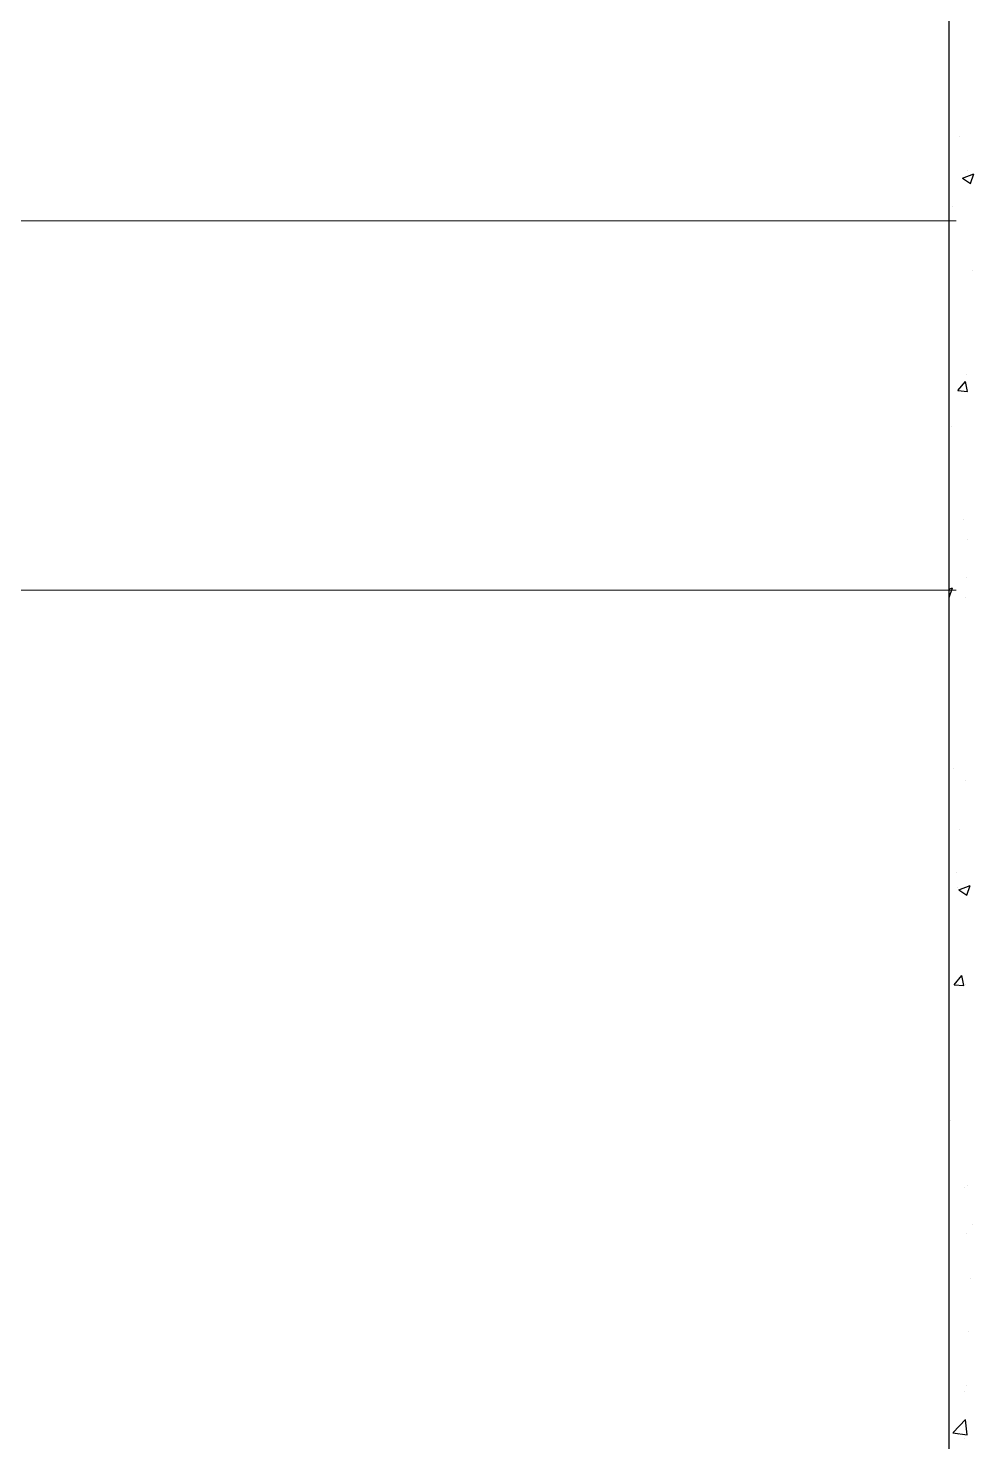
# Model space of a CAD drawing. Header units: millimetres. Extents: x 331487 to 517269, y 198509 to 399936.
# Drawn here: x 419372 to 419961, y 386729 to 387609 of the extents above; entities that cross this region are included whole.
import ezdxf

# ---------------------------------------------------------------- set-up
doc = ezdxf.new("R2010")
doc.units = ezdxf.units.MM
doc.header["$MEASUREMENT"] = 0
doc.layers.add('BEAM', color=1, linetype='Continuous', lineweight=5)
doc.layers.add('COLUMN', color=6, linetype='Continuous')

msp = doc.modelspace()

# ---------------------------------------------------------------- linework, layer by layer
at = {"layer": 'BEAM', "ltscale": 750}
for p, q in [((414895.13, 387489.03), (419950.13, 387489.03)), ((414895.13, 387259.03), (419950.13, 387259.03))]:
    msp.add_line(p, q, dxfattribs=at)
at = {"layer": 'COLUMN'}
msp.add_line((419945.71, 399936.48), (419945.71, 381283.05), dxfattribs=at)
at = {"layer": 'COLUMN', "color": 2, "linetype": 'Continuous'}
for p, q in [((419946.13, 387562.35), (419946.13, 387562.35)), ((419952.47, 387541.57), (419952.47, 387541.57)), ((419954.14, 387515.55), (419961.15, 387518.24)), ((419954.14, 387515.55), (419959.12, 387512.2)), ((419957.08, 387520.22), (419957.08, 387520.22)), ((419959.11, 387512.2), (419961.14, 387518.24)), ((419947.74, 387497.82), (419947.74, 387497.82)), ((419960.14, 387458.17), (419960.14, 387458.17)), ((419956.78, 387393.59), (419956.78, 387393.59)), ((419951.28, 387383.27), (419956.1, 387389.01)), ((419951.28, 387383.27), (419957.25, 387382.74)), ((419957.25, 387382.73), (419956.09, 387389)), ((419947, 387360.96), (419947, 387360.96)), ((419954.68, 387302.88), (419954.68, 387302.88)), ((419957.54, 387290.4), (419957.54, 387290.4)), ((419956.49, 387266.96), (419956.49, 387266.96)), ((419945.71, 387259.61), (419947.84, 387260.43)), ((419945.81, 387254.39), (419947.84, 387260.43)), ((419945.71, 387254.46), (419945.82, 387254.39)), ((419956.27, 387254.25), (419956.27, 387254.25)), ((419948.8, 387147.86), (419948.8, 387147.86)), ((419956.19, 387140.33), (419956.19, 387140.33)), ((419952.07, 387109.79), (419952.07, 387109.79)), ((419950.41, 387083.33), (419950.41, 387083.33)), ((419950.79, 387073.64), (419950.79, 387073.64)), ((419951.87, 387072.45), (419958.87, 387075.14)), ((419956.84, 387069.1), (419958.87, 387075.14)), ((419951.87, 387072.45), (419956.84, 387069.1)), ((419948.93, 387013.44), (419953.75, 387019.19)), ((419948.93, 387013.44), (419954.9, 387012.92)), ((419954.9, 387012.91), (419953.74, 387019.18)), ((419955.9, 387013.7), (419955.9, 387013.7)), ((419946.59, 386929.18), (419946.59, 386929.18)), ((419955.6, 386887.07), (419955.6, 386887.07)), ((419957.35, 386888.39), (419957.35, 386888.39)), ((419960.18, 386863.96), (419960.18, 386863.96)), ((419956.89, 386858.58), (419956.89, 386858.58)), ((419958.96, 386830.67), (419958.96, 386830.67)), ((419957.75, 386797.38), (419957.75, 386797.38)), ((419955.31, 386760.44), (419955.31, 386760.44)), ((419956.53, 386764.09), (419956.53, 386764.09)), ((419948.24, 386734.63), (419956.03, 386742.75)), ((419957.04, 386733.15), (419955.94, 386742.65)), ((419948.15, 386734.53), (419957.05, 386733.15)), ((419951.47, 386733.37), (419951.47, 386733.37)), ((419955.31, 386730.8), (419955.31, 386730.8))]:
    msp.add_line(p, q, dxfattribs=at)

doc.saveas('drawing.dxf')
